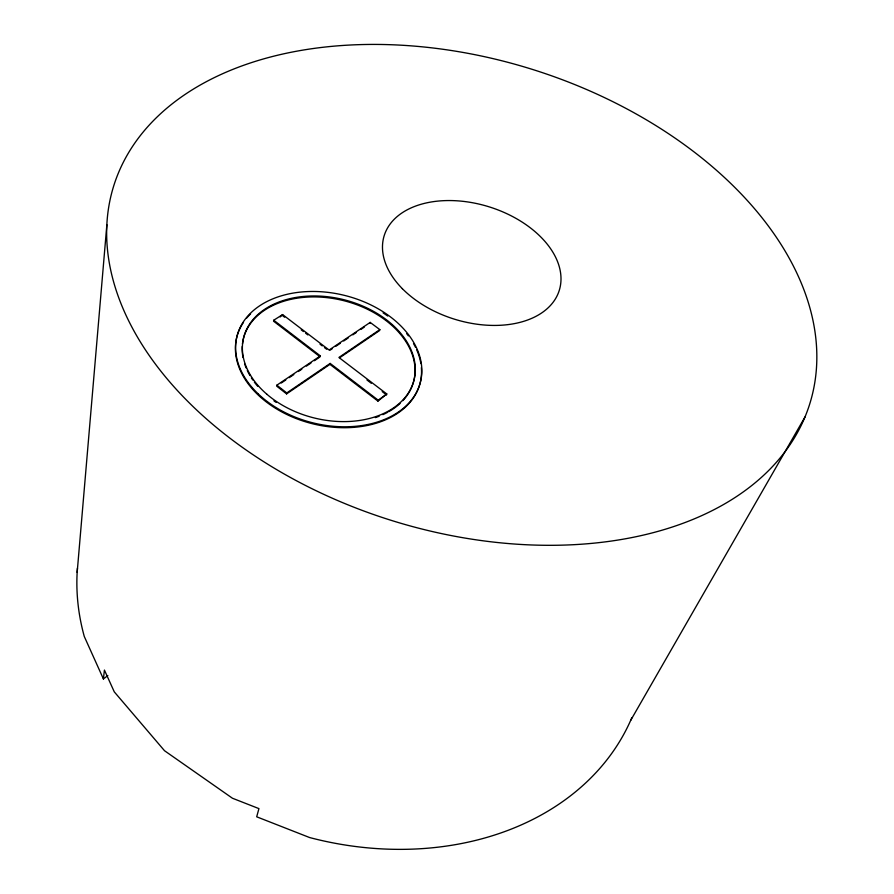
<?xml version="1.0" encoding="UTF-8"?>
<svg xmlns="http://www.w3.org/2000/svg" width="894" height="894" viewBox="0 0 894 894"><rect width="100%" height="100%" fill="white"/><g stroke="black" fill="none" stroke-linecap="round" stroke-linejoin="round"><path stroke-width="1.34" d="M77.163 572.384L106.867 224.707M107.85 675.562L103.402 678.948L104.419 670.075L114.276 691.855L164.507 750.714L232.451 798.241L258.936 808.612L256.69 816.803L309.603 837.544A289.611 228.752 17.4 0 0 631.79 717.815M273.732 320.231L273.542 321.181L320.141 356.851L320.365 355.913L273.732 320.231L282.616 314.587L329.115 350.023L370.183 322.41L379.838 329.618L379.592 330.545L339.809 357.645M280.202 316.945L282.616 314.587M320.365 355.913L276.849 385.18L276.648 386.119L286.583 393.885L329.942 364.361L330.165 363.422L378.207 400.188L377.95 401.104L329.942 364.361M286.583 393.885L286.784 392.947L330.165 363.422M369.948 323.337L370.183 322.41M377.95 401.104L386.811 393.986L338.904 357.477L379.838 329.618M630.672 720.396L804.98 416.995A364.674 236.262 17.4 0 0 368.954 44.443A364.674 236.262 17.4 0 0 211.319 423.153A364.674 236.262 17.4 0 0 804.98 416.995M378.207 400.188L386.811 393.986M281.23 383.034L285.812 379.961M289.243 377.648L293.824 374.564M298.395 371.491L301.826 369.177M306.407 366.093L310.989 363.02M314.42 360.707L319.002 357.622M330.031 350.191L332.322 348.66M335.742 346.358L340.301 343.285M343.721 340.983L348.28 337.921M352.839 334.848L356.259 332.546M360.818 329.473L364.249 327.17M282.426 315.537L284.638 317.225M301.233 329.875L303.446 331.562M305.659 333.25L307.871 334.937M320.041 344.212L322.253 345.9M324.466 347.587L326.679 349.275M366.965 379.984L371.312 383.291M382.196 391.594L386.543 394.913M276.849 385.18L286.784 392.947M103.402 678.948L84.282 636.483A289.611 228.752 17.4 0 1 77.443 568.182M421.376 367.602A94.485 65.653 13.9 0 1 311.883 423.588A94.485 65.653 13.9 0 1 243.481 322.343M246.766 317.996A94.485 65.653 13.9 0 1 250.588 313.883M383.113 312.9A94.485 65.653 13.9 0 1 387.739 316.04M406.725 333.719A94.485 65.653 13.9 0 1 408.402 335.865M413.531 343.598A94.485 65.653 13.9 0 1 415.475 347.207M416.626 349.655A94.485 65.653 13.9 0 1 420.873 363.567M242.497 343.788A87.746 60.96 13.9 0 1 355.019 304.083A87.746 60.96 13.9 0 1 402.87 400.635M400.054 403.451A87.746 60.96 13.9 0 1 388.655 411.721M387.549 412.335A87.746 60.96 13.9 0 1 382.9 414.648M379.212 416.213A87.746 60.96 13.9 0 1 375.357 417.61M276.257 402.445A87.746 60.96 13.9 0 1 273.955 400.858M257.74 386.32A87.746 60.96 13.9 0 1 254.365 382.14M252.823 380.028A87.746 60.96 13.9 0 1 251.393 377.894M249.962 375.581A87.746 60.96 13.9 0 1 247.28 370.529M246.152 367.959A87.746 60.96 13.9 0 1 244.71 364.093M243 357.488A87.746 60.96 13.9 0 1 242.263 346.459M402.356 288.684A91.724 58.792 17.4 0 0 555.073 299.434A91.724 58.792 17.4 0 0 457.784 200.859A91.724 58.792 17.4 0 0 402.356 288.684M257.874 393.572A94.54 65.653 13.9 0 0 416.47 392.354A94.54 65.653 13.9 0 0 311.771 291.466A94.54 65.653 13.9 0 0 257.874 393.572M266.993 394.343A87.791 60.96 13.9 0 0 412.089 385.884A87.791 60.96 13.9 0 0 307.413 296.149A87.791 60.96 13.9 0 0 266.993 394.343"/></g></svg>
